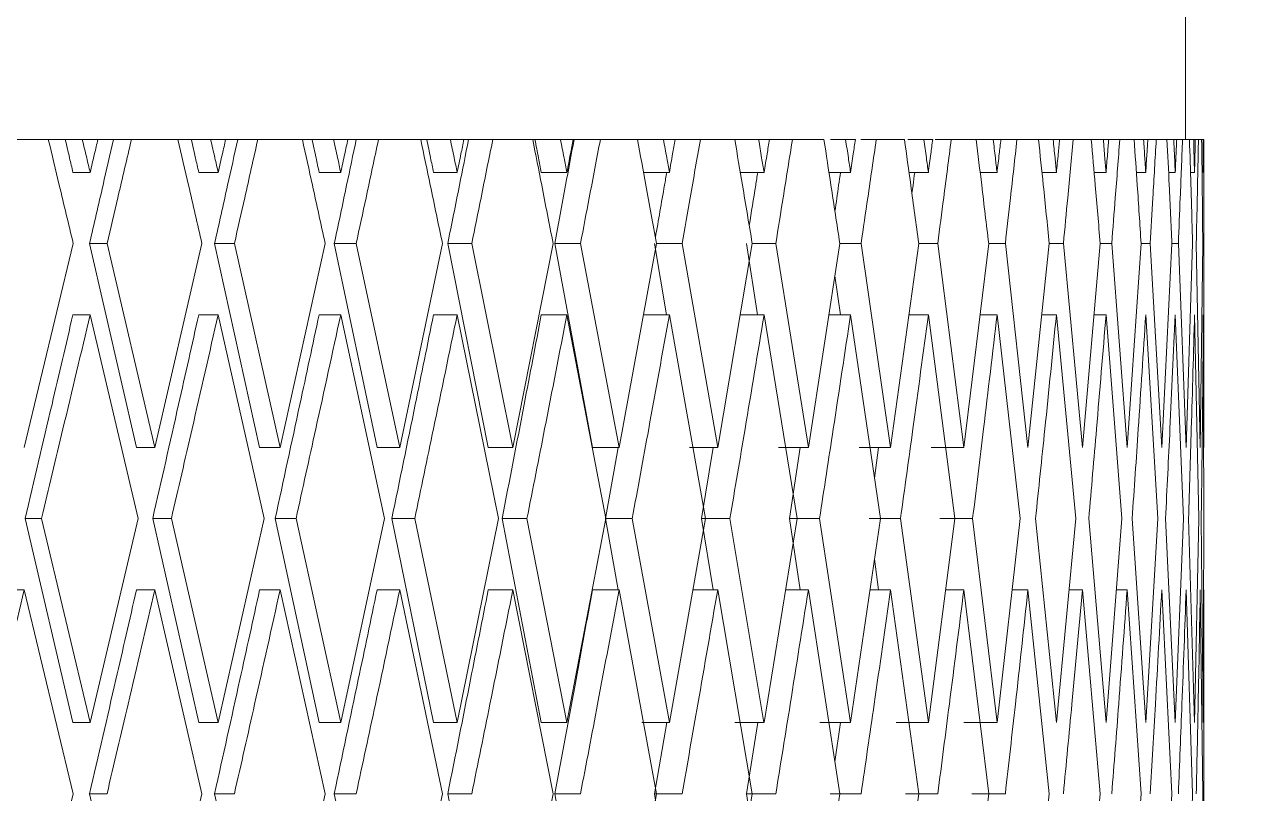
# Model space of a CAD drawing. Header units: centimetres. Extents: x -13594 to 4017, y -3206 to 1780.
# Drawn here: x 2328.01 to 2339.24, y -2173.39 to -2166.26 of the extents above; entities that cross this region are included whole.
import ezdxf

# ---------------------------------------------------------------- set-up
doc = ezdxf.new("R2010")
doc.units = ezdxf.units.CM

msp = doc.modelspace()

# ---------------------------------------------------------------- linework, layer by layer
at = {"color": 7, "linetype": 'Continuous', "lineweight": 0}
for p, q in [((2338.767, -2167.324), (2338.767, -2146.818)), ((2328.231, -2167.324), (2327.784, -2167.324)), ((2328.155, -2167.324), (2328.467, -2167.324)), ((2328.467, -2167.324), (2328.546, -2167.324)), ((2328.691, -2167.324), (2328.546, -2167.324)), ((2328.611, -2167.324), (2328.919, -2167.324)), ((2328.919, -2167.324), (2329.002, -2167.324)), ((2329.432, -2167.324), (2329.002, -2167.324)), ((2329.346, -2167.324), (2329.646, -2167.324)), ((2329.646, -2167.324), (2329.735, -2167.324)), ((2329.874, -2167.324), (2329.735, -2167.324)), ((2329.784, -2167.324), (2330.079, -2167.324)), ((2330.079, -2167.324), (2330.172, -2167.324)), ((2330.585, -2167.324), (2330.172, -2167.324)), ((2330.488, -2167.324), (2330.775, -2167.324)), ((2330.775, -2167.324), (2330.874, -2167.324)), ((2331.006, -2167.324), (2330.874, -2167.324)), ((2330.906, -2167.324), (2331.187, -2167.324)), ((2331.187, -2167.324), (2331.29, -2167.324)), ((2331.682, -2167.324), (2331.29, -2167.324)), ((2331.575, -2167.324), (2331.847, -2167.324)), ((2331.847, -2167.324), (2331.956, -2167.324)), ((2332.081, -2167.324), (2331.956, -2167.324)), ((2331.971, -2167.324), (2332.237, -2167.324)), ((2332.237, -2167.324), (2332.35, -2167.324)), ((2332.719, -2167.324), (2332.35, -2167.324)), ((2332.603, -2167.324), (2332.859, -2167.324)), ((2332.859, -2167.324), (2332.977, -2167.324)), ((2332.975, -2167.324), (2333.224, -2167.324)), ((2333.094, -2167.324), (2332.977, -2167.324)), ((2333.224, -2167.324), (2333.346, -2167.324)), ((2333.69, -2167.324), (2333.346, -2167.324)), ((2333.566, -2167.324), (2333.804, -2167.324)), ((2333.804, -2167.324), (2333.93, -2167.324)), ((2333.912, -2167.324), (2334.143, -2167.324)), ((2334.039, -2167.324), (2333.93, -2167.324)), ((2334.143, -2167.324), (2334.273, -2167.324)), ((2334.591, -2167.324), (2334.273, -2167.324)), ((2334.459, -2167.324), (2334.678, -2167.324)), ((2334.678, -2167.324), (2334.812, -2167.324)), ((2334.777, -2167.324), (2334.989, -2167.324)), ((2334.913, -2167.324), (2334.812, -2167.324)), ((2334.989, -2167.324), (2335.126, -2167.324)), ((2335.417, -2167.324), (2335.126, -2167.324)), ((2335.477, -2167.324), (2335.618, -2167.324)), ((2335.709, -2167.324), (2335.618, -2167.324)), ((2335.758, -2167.324), (2335.902, -2167.324)), ((2336.164, -2167.324), (2335.902, -2167.324)), ((2336.196, -2167.324), (2336.344, -2167.324)), ((2336.425, -2167.324), (2336.344, -2167.324)), ((2336.447, -2167.324), (2336.597, -2167.324)), ((2336.828, -2167.324), (2336.597, -2167.324)), ((2336.832, -2167.324), (2336.986, -2167.324)), ((2337.057, -2167.324), (2336.986, -2167.324)), ((2337.057, -2167.324), (2337.206, -2167.324)), ((2337.406, -2167.324), (2337.206, -2167.324)), ((2337.406, -2167.324), (2337.541, -2167.324)), ((2337.601, -2167.324), (2337.541, -2167.324)), ((2337.601, -2167.324), (2337.728, -2167.324)), ((2337.894, -2167.324), (2337.728, -2167.324)), ((2337.894, -2167.324), (2338.006, -2167.324)), ((2338.056, -2167.324), (2338.006, -2167.324)), ((2338.056, -2167.324), (2338.158, -2167.324)), ((2338.292, -2167.324), (2338.158, -2167.324)), ((2338.292, -2167.324), (2338.379, -2167.324)), ((2338.418, -2167.324), (2338.379, -2167.324)), ((2338.418, -2167.324), (2338.496, -2167.324)), ((2338.595, -2167.324), (2338.496, -2167.324)), ((2338.595, -2167.324), (2338.659, -2167.324)), ((2338.686, -2167.324), (2338.659, -2167.324)), ((2338.686, -2167.324), (2338.74, -2167.324)), ((2338.804, -2167.324), (2338.74, -2167.324)), ((2338.804, -2167.324), (2338.843, -2167.324)), ((2338.858, -2167.324), (2338.843, -2167.324)), ((2338.858, -2167.324), (2338.887, -2167.324)), ((2338.917, -2167.324), (2338.887, -2167.324)), ((2338.917, -2167.324), (2338.93, -2167.324)), ((2338.934, -2167.324), (2338.93, -2167.324)), ((2338.934, -2167.324), (2338.938, -2167.324)), ((2338.938, -2169.399), (2338.938, -2167.324)), ((2328.459, -2167.629), (2328.619, -2167.629)), ((2329.625, -2167.629), (2329.805, -2167.629)), ((2330.74, -2167.629), (2330.94, -2167.629)), ((2331.8, -2167.629), (2332.019, -2167.629)), ((2332.798, -2167.629), (2333.036, -2167.629)), ((2333.746, -2167.629), (2333.985, -2167.629)), ((2334.642, -2167.629), (2334.863, -2167.629)), ((2335.464, -2167.629), (2335.664, -2167.629)), ((2336.206, -2167.629), (2336.385, -2167.629)), ((2336.865, -2167.629), (2337.021, -2167.629)), ((2337.437, -2167.629), (2337.571, -2167.629)), ((2337.921, -2167.629), (2338.031, -2167.629)), ((2338.312, -2167.629), (2338.399, -2167.629)), ((2338.611, -2167.629), (2338.672, -2167.629)), ((2338.814, -2167.629), (2338.851, -2167.629)), ((2328.008, -2170.18), (2328.462, -2168.289)), ((2328.613, -2168.289), (2329.048, -2170.18)), ((2328.775, -2168.289), (2328.613, -2168.289)), ((2328.775, -2168.289), (2329.218, -2170.18)), ((2329.218, -2170.18), (2329.654, -2168.289)), ((2329.772, -2168.289), (2330.189, -2170.18)), ((2329.955, -2168.289), (2329.772, -2168.289)), ((2329.955, -2168.289), (2330.379, -2170.18)), ((2330.379, -2170.18), (2330.796, -2168.289)), ((2330.88, -2168.289), (2331.277, -2170.18)), ((2331.083, -2168.289), (2330.88, -2168.289)), ((2331.083, -2168.289), (2331.487, -2170.18)), ((2331.487, -2170.18), (2331.883, -2168.289)), ((2331.932, -2168.289), (2332.307, -2170.18)), ((2332.154, -2168.289), (2331.932, -2168.289)), ((2332.154, -2168.289), (2332.535, -2170.18)), ((2332.535, -2170.18), (2332.908, -2168.289)), ((2332.923, -2168.289), (2333.273, -2170.18)), ((2333.162, -2168.289), (2332.923, -2168.289)), ((2333.162, -2168.289), (2333.519, -2170.18)), ((2333.519, -2170.18), (2333.866, -2168.289)), ((2333.847, -2168.289), (2333.96, -2168.949)), ((2334.103, -2168.289), (2333.866, -2168.289)), ((2334.103, -2168.289), (2334.433, -2170.18)), ((2334.433, -2170.18), (2334.753, -2168.289)), ((2334.699, -2168.289), (2334.803, -2168.949)), ((2334.971, -2168.289), (2334.753, -2168.289)), ((2334.971, -2168.289), (2335.273, -2170.18)), ((2335.273, -2170.18), (2335.564, -2168.289)), ((2335.762, -2168.289), (2335.564, -2168.289)), ((2335.762, -2168.289), (2336.034, -2170.18)), ((2336.034, -2170.18), (2336.296, -2168.289)), ((2336.472, -2168.289), (2336.296, -2168.289)), ((2336.472, -2168.289), (2336.714, -2170.18)), ((2336.714, -2170.18), (2336.944, -2168.289)), ((2337.098, -2168.289), (2336.944, -2168.289)), ((2337.098, -2168.289), (2337.307, -2170.18)), ((2337.307, -2170.18), (2337.505, -2168.289)), ((2337.636, -2168.289), (2337.505, -2168.289)), ((2337.636, -2168.289), (2337.813, -2170.18)), ((2337.813, -2170.18), (2337.977, -2168.289)), ((2338.084, -2168.289), (2337.977, -2168.289)), ((2338.084, -2168.289), (2338.227, -2170.18)), ((2338.227, -2170.18), (2338.356, -2168.289)), ((2338.439, -2168.289), (2338.356, -2168.289)), ((2338.439, -2168.289), (2338.547, -2170.18)), ((2338.547, -2170.18), (2338.642, -2168.289)), ((2338.701, -2168.289), (2338.642, -2168.289)), ((2338.701, -2168.289), (2338.773, -2170.18)), ((2338.773, -2170.18), (2338.833, -2168.289)), ((2338.867, -2168.289), (2338.904, -2170.18)), ((2338.904, -2170.18), (2338.927, -2168.289)), ((2338.936, -2168.289), (2338.937, -2170.18)), ((2335.518, -2168.588), (2335.57, -2168.949)), ((2328.459, -2168.949), (2328.619, -2168.949)), ((2329.064, -2170.84), (2328.619, -2168.949)), ((2329.625, -2168.949), (2329.805, -2168.949)), ((2330.232, -2170.84), (2329.805, -2168.949)), ((2330.74, -2168.949), (2330.94, -2168.949)), ((2331.347, -2170.84), (2330.94, -2168.949)), ((2331.8, -2168.949), (2332.019, -2168.949)), ((2332.403, -2170.84), (2332.019, -2168.949)), ((2332.798, -2168.949), (2333.036, -2168.949)), ((2333.396, -2170.84), (2333.036, -2168.949)), ((2333.745, -2168.949), (2333.985, -2168.949)), ((2334.319, -2170.84), (2333.985, -2168.949)), ((2334.641, -2168.949), (2334.863, -2168.949)), ((2335.169, -2170.84), (2334.863, -2168.949)), ((2335.463, -2168.949), (2335.664, -2168.949)), ((2335.94, -2170.84), (2335.664, -2168.949)), ((2336.205, -2168.949), (2336.385, -2168.949)), ((2336.631, -2170.84), (2336.385, -2168.949)), ((2336.863, -2168.949), (2337.021, -2168.949)), ((2337.235, -2170.84), (2337.021, -2168.949)), ((2337.436, -2168.949), (2337.571, -2168.949)), ((2337.752, -2170.84), (2337.571, -2168.949)), ((2337.919, -2168.949), (2338.031, -2168.949)), ((2338.178, -2170.84), (2338.031, -2168.949)), ((2338.511, -2170.84), (2338.399, -2168.949)), ((2338.75, -2170.84), (2338.672, -2168.949)), ((2338.892, -2170.84), (2338.851, -2168.949)), ((2338.938, -2170.84), (2338.932, -2168.949)), ((2329.048, -2170.18), (2329.218, -2170.18)), ((2330.189, -2170.18), (2330.379, -2170.18)), ((2331.277, -2170.18), (2331.487, -2170.18)), ((2332.307, -2170.18), (2332.535, -2170.18)), ((2333.273, -2170.18), (2333.519, -2170.18)), ((2333.393, -2170.84), (2333.512, -2170.18)), ((2334.171, -2170.18), (2334.433, -2170.18)), ((2334.282, -2170.84), (2334.391, -2170.18)), ((2334.996, -2170.18), (2335.273, -2170.18)), ((2335.097, -2170.84), (2335.197, -2170.18)), ((2335.744, -2170.18), (2336.034, -2170.18)), ((2335.886, -2170.466), (2335.924, -2170.18)), ((2336.411, -2170.18), (2336.714, -2170.18)), ((2328.016, -2170.84), (2328.459, -2172.731)), ((2328.167, -2170.84), (2328.016, -2170.84)), ((2328.167, -2170.84), (2328.619, -2172.731)), ((2328.619, -2172.731), (2329.064, -2170.84)), ((2329.198, -2170.84), (2329.625, -2172.731)), ((2329.371, -2170.84), (2329.198, -2170.84)), ((2329.371, -2170.84), (2329.805, -2172.731)), ((2329.805, -2172.731), (2330.232, -2170.84)), ((2330.333, -2170.84), (2330.74, -2172.731)), ((2330.526, -2170.84), (2330.333, -2170.84)), ((2330.526, -2170.84), (2330.94, -2172.731)), ((2330.94, -2172.731), (2331.347, -2170.84)), ((2331.414, -2170.84), (2331.8, -2172.731)), ((2331.626, -2170.84), (2331.414, -2170.84)), ((2331.626, -2170.84), (2332.019, -2172.731)), ((2332.019, -2172.731), (2332.403, -2170.84)), ((2332.436, -2170.84), (2332.798, -2172.731)), ((2332.666, -2170.84), (2332.436, -2170.84)), ((2332.666, -2170.84), (2333.036, -2172.731)), ((2333.036, -2172.731), (2333.396, -2170.84)), ((2333.393, -2170.84), (2333.511, -2171.5)), ((2333.641, -2170.84), (2333.393, -2170.84)), ((2333.641, -2170.84), (2333.985, -2172.731)), ((2333.985, -2172.731), (2334.319, -2170.84)), ((2334.282, -2170.84), (2334.391, -2171.5)), ((2334.546, -2170.84), (2334.282, -2170.84)), ((2334.546, -2170.84), (2334.862, -2172.731)), ((2334.863, -2172.731), (2335.169, -2170.84)), ((2335.097, -2170.84), (2335.196, -2171.5)), ((2335.376, -2170.84), (2335.097, -2170.84)), ((2335.376, -2170.84), (2335.664, -2172.731)), ((2335.664, -2172.731), (2335.94, -2170.84)), ((2336.127, -2170.84), (2335.835, -2170.84)), ((2336.127, -2170.84), (2336.385, -2172.731)), ((2336.385, -2172.731), (2336.631, -2170.84)), ((2336.795, -2170.84), (2336.492, -2170.84)), ((2336.795, -2170.84), (2337.021, -2172.731)), ((2337.021, -2172.731), (2337.235, -2170.84)), ((2337.378, -2170.84), (2337.571, -2172.731)), ((2337.571, -2172.731), (2337.752, -2170.84)), ((2337.871, -2170.84), (2338.031, -2172.731)), ((2338.031, -2172.731), (2338.178, -2170.84)), ((2338.273, -2170.84), (2338.399, -2172.731)), ((2338.399, -2172.731), (2338.511, -2170.84)), ((2338.582, -2170.84), (2338.672, -2172.731)), ((2338.672, -2172.731), (2338.75, -2170.84)), ((2338.796, -2170.84), (2338.851, -2172.731)), ((2338.851, -2172.731), (2338.892, -2170.84)), ((2338.913, -2170.84), (2338.932, -2172.731)), ((2338.932, -2172.731), (2338.938, -2170.84)), ((2335.885, -2171.216), (2335.923, -2171.5)), ((2327.86, -2171.5), (2328.008, -2171.5)), ((2328.462, -2173.391), (2328.008, -2171.5)), ((2329.048, -2171.5), (2329.218, -2171.5)), ((2329.654, -2173.391), (2329.218, -2171.5)), ((2330.189, -2171.5), (2330.379, -2171.5)), ((2330.796, -2173.391), (2330.379, -2171.5)), ((2331.277, -2171.5), (2331.487, -2171.5)), ((2331.883, -2173.391), (2331.487, -2171.5)), ((2332.307, -2171.5), (2332.535, -2171.5)), ((2332.908, -2173.391), (2332.535, -2171.5)), ((2333.273, -2171.5), (2333.519, -2171.5)), ((2333.866, -2173.391), (2333.519, -2171.5)), ((2334.202, -2171.5), (2334.433, -2171.5)), ((2334.753, -2173.391), (2334.433, -2171.5)), ((2335.062, -2171.5), (2335.273, -2171.5)), ((2335.564, -2173.391), (2335.273, -2171.5)), ((2335.844, -2171.5), (2336.034, -2171.5)), ((2336.296, -2173.391), (2336.034, -2171.5)), ((2336.545, -2171.5), (2336.714, -2171.5)), ((2336.944, -2173.391), (2336.714, -2171.5)), ((2337.161, -2171.5), (2337.307, -2171.5)), ((2337.505, -2173.391), (2337.307, -2171.5)), ((2337.689, -2171.5), (2337.813, -2171.5)), ((2337.977, -2173.391), (2337.813, -2171.5)), ((2338.127, -2171.5), (2338.227, -2171.5)), ((2338.356, -2173.391), (2338.227, -2171.5)), ((2338.642, -2173.391), (2338.547, -2171.5)), ((2338.833, -2173.391), (2338.773, -2171.5)), ((2338.927, -2173.391), (2338.904, -2171.5)), ((2338.938, -2174.501), (2338.938, -2172.281)), ((2328.459, -2172.731), (2328.619, -2172.731)), ((2329.625, -2172.731), (2329.805, -2172.731)), ((2330.74, -2172.731), (2330.94, -2172.731)), ((2331.8, -2172.731), (2332.019, -2172.731)), ((2332.798, -2172.731), (2333.036, -2172.731)), ((2333.731, -2172.731), (2333.985, -2172.731)), ((2333.847, -2173.391), (2333.961, -2172.731)), ((2334.593, -2172.731), (2334.862, -2172.731)), ((2334.699, -2173.391), (2334.804, -2172.731)), ((2335.38, -2172.731), (2335.664, -2172.731)), ((2335.519, -2173.094), (2335.57, -2172.731)), ((2336.088, -2172.731), (2336.385, -2172.731)), ((2336.714, -2172.731), (2337.021, -2172.731)), ((2328.008, -2175.282), (2328.462, -2173.391)), ((2328.613, -2173.391), (2329.048, -2175.282)), ((2328.775, -2173.391), (2328.613, -2173.391)), ((2329.218, -2175.282), (2329.654, -2173.391)), ((2329.772, -2173.391), (2330.189, -2175.282)), ((2329.955, -2173.391), (2329.772, -2173.391)), ((2330.379, -2175.282), (2330.796, -2173.391)), ((2330.88, -2173.391), (2331.277, -2175.282)), ((2331.083, -2173.391), (2330.88, -2173.391)), ((2331.487, -2175.282), (2331.883, -2173.391)), ((2331.932, -2173.391), (2332.307, -2175.282)), ((2332.154, -2173.391), (2331.932, -2173.391)), ((2332.535, -2175.282), (2332.908, -2173.391)), ((2332.923, -2173.391), (2333.273, -2175.282)), ((2333.162, -2173.391), (2332.923, -2173.391)), ((2333.519, -2175.282), (2333.866, -2173.391)), ((2333.847, -2173.391), (2333.96, -2174.051)), ((2334.103, -2173.391), (2333.847, -2173.391)), ((2334.433, -2175.282), (2334.753, -2173.391)), ((2334.699, -2173.391), (2334.803, -2174.051)), ((2334.971, -2173.391), (2334.699, -2173.391)), ((2335.273, -2175.282), (2335.564, -2173.391)), ((2335.762, -2173.391), (2335.476, -2173.391)), ((2336.034, -2175.282), (2336.296, -2173.391)), ((2336.472, -2173.391), (2336.174, -2173.391)), ((2336.714, -2175.282), (2336.944, -2173.391)), ((2337.098, -2173.391), (2336.788, -2173.391)), ((2337.307, -2175.282), (2337.505, -2173.391)), ((2337.813, -2175.282), (2337.977, -2173.391)), ((2338.227, -2175.282), (2338.356, -2173.391)), ((2338.547, -2175.282), (2338.642, -2173.391)), ((2338.773, -2175.282), (2338.833, -2173.391)), ((2338.904, -2175.282), (2338.927, -2173.391))]:
    msp.add_line(p, q, dxfattribs=at)
for radius in [406.205, 406.022, 404.866, 400.131]:
    msp.add_circle((1945.049, -1822.821), radius, dxfattribs=at)
for points, knots in [([(2328.462, -2168.289), (2328.419, -2168.109), (2328.342, -2167.788), (2328.265, -2167.466), (2328.231, -2167.324)], [0, 0, 0, 0, 0.56, 1, 1, 1, 1]), ([(2328.388, -2167.324), (2328.402, -2167.381), (2328.425, -2167.483), (2328.449, -2167.584), (2328.459, -2167.629)], [0, 0, 0, 0, 0.56, 1, 1, 1, 1]), ([(2328.546, -2167.324), (2328.56, -2167.381), (2328.584, -2167.483), (2328.608, -2167.584), (2328.619, -2167.629)], [0, 0, 0, 0, 0.5600001, 1, 1, 1, 1]), ([(2328.613, -2168.289), (2328.655, -2168.109), (2328.729, -2167.788), (2328.803, -2167.466), (2328.836, -2167.324)], [0, 0, 0, 0, 0.56, 1, 1, 1, 1]), ([(2328.619, -2167.629), (2328.632, -2167.572), (2328.656, -2167.471), (2328.68, -2167.369), (2328.691, -2167.324)], [0, 0, 0, 0, 0.56, 1, 1, 1, 1]), ([(2329.002, -2167.324), (2328.959, -2167.504), (2328.884, -2167.826), (2328.808, -2168.148), (2328.775, -2168.289)], [0, 0, 0, 0, 0.56, 1, 1, 1, 1]), ([(2329.654, -2168.289), (2329.613, -2168.109), (2329.539, -2167.788), (2329.465, -2167.466), (2329.432, -2167.324)], [0, 0, 0, 0, 0.56, 1, 1, 1, 1]), ([(2329.557, -2167.324), (2329.569, -2167.381), (2329.592, -2167.483), (2329.615, -2167.584), (2329.625, -2167.629)], [0, 0, 0, 0, 0.56, 1, 1, 1, 1]), ([(2329.735, -2167.324), (2329.748, -2167.381), (2329.772, -2167.483), (2329.795, -2167.584), (2329.805, -2167.629)], [0, 0, 0, 0, 0.5600001, 1, 1, 1, 1]), ([(2329.772, -2168.289), (2329.812, -2168.109), (2329.884, -2167.788), (2329.955, -2167.466), (2329.986, -2167.324)], [0, 0, 0, 0, 0.56, 1, 1, 1, 1]), ([(2329.805, -2167.629), (2329.818, -2167.572), (2329.841, -2167.471), (2329.864, -2167.369), (2329.874, -2167.324)], [0, 0, 0, 0, 0.56, 1, 1, 1, 1]), ([(2330.172, -2167.324), (2330.132, -2167.504), (2330.06, -2167.826), (2329.987, -2168.148), (2329.955, -2168.289)], [0, 0, 0, 0, 0.56, 1, 1, 1, 1]), ([(2330.796, -2168.289), (2330.757, -2168.109), (2330.687, -2167.788), (2330.616, -2167.466), (2330.585, -2167.324)], [0, 0, 0, 0, 0.56, 1, 1, 1, 1]), ([(2330.675, -2167.324), (2330.687, -2167.381), (2330.709, -2167.483), (2330.731, -2167.584), (2330.74, -2167.629)], [0, 0, 0, 0, 0.56, 1, 1, 1, 1]), ([(2330.874, -2167.324), (2330.886, -2167.381), (2330.909, -2167.483), (2330.931, -2167.584), (2330.94, -2167.629)], [0, 0, 0, 0, 0.56, 1, 1, 1, 1]), ([(2330.88, -2168.289), (2330.919, -2168.109), (2330.987, -2167.788), (2331.054, -2167.466), (2331.084, -2167.324)], [0, 0, 0, 0, 0.56, 1, 1, 1, 1]), ([(2330.94, -2167.629), (2330.953, -2167.572), (2330.975, -2167.471), (2330.997, -2167.369), (2331.006, -2167.324)], [0, 0, 0, 0, 0.56, 1, 1, 1, 1]), ([(2331.29, -2167.324), (2331.252, -2167.504), (2331.183, -2167.826), (2331.114, -2168.148), (2331.083, -2168.289)], [0, 0, 0, 0, 0.56, 1, 1, 1, 1]), ([(2331.883, -2168.289), (2331.845, -2168.109), (2331.779, -2167.788), (2331.711, -2167.466), (2331.682, -2167.324)], [0, 0, 0, 0, 0.56, 1, 1, 1, 1]), ([(2331.738, -2167.324), (2331.75, -2167.381), (2331.77, -2167.483), (2331.791, -2167.584), (2331.8, -2167.629)], [0, 0, 0, 0, 0.56, 1, 1, 1, 1]), ([(2331.932, -2168.289), (2331.968, -2168.109), (2332.033, -2167.788), (2332.097, -2167.466), (2332.125, -2167.324)], [0, 0, 0, 0, 0.56, 1, 1, 1, 1]), ([(2331.956, -2167.324), (2331.968, -2167.381), (2331.989, -2167.483), (2332.01, -2167.584), (2332.019, -2167.629)], [0, 0, 0, 0, 0.56, 1, 1, 1, 1]), ([(2332.019, -2167.629), (2332.031, -2167.572), (2332.052, -2167.471), (2332.072, -2167.369), (2332.081, -2167.324)], [0, 0, 0, 0, 0.56, 1, 1, 1, 1]), ([(2332.35, -2167.324), (2332.313, -2167.504), (2332.248, -2167.826), (2332.183, -2168.148), (2332.154, -2168.289)], [0, 0, 0, 0, 0.56, 1, 1, 1, 1]), ([(2332.908, -2168.289), (2332.873, -2168.109), (2332.81, -2167.788), (2332.747, -2167.466), (2332.719, -2167.324)], [0, 0, 0, 0, 0.56, 1, 1, 1, 1]), ([(2332.74, -2167.324), (2332.751, -2167.381), (2332.771, -2167.483), (2332.79, -2167.584), (2332.798, -2167.629)], [0, 0, 0, 0, 0.56, 1, 1, 1, 1]), ([(2332.923, -2168.289), (2332.957, -2168.109), (2333.017, -2167.788), (2333.076, -2167.466), (2333.103, -2167.324)], [0, 0, 0, 0, 0.56, 1, 1, 1, 1]), ([(2332.977, -2167.324), (2332.988, -2167.381), (2333.007, -2167.483), (2333.027, -2167.584), (2333.036, -2167.629)], [0, 0, 0, 0, 0.56, 1, 1, 1, 1]), ([(2333.036, -2167.629), (2333.047, -2167.572), (2333.066, -2167.471), (2333.086, -2167.369), (2333.094, -2167.324)], [0, 0, 0, 0, 0.56, 1, 1, 1, 1]), ([(2333.346, -2167.324), (2333.311, -2167.504), (2333.251, -2167.826), (2333.189, -2168.148), (2333.162, -2168.289)], [0, 0, 0, 0, 0.56, 1, 1, 1, 1]), ([(2333.866, -2168.289), (2333.833, -2168.109), (2333.775, -2167.788), (2333.716, -2167.466), (2333.69, -2167.324)], [0, 0, 0, 0, 0.5599999, 1, 1, 1, 1]), ([(2333.93, -2167.324), (2333.941, -2167.381), (2333.959, -2167.483), (2333.977, -2167.584), (2333.985, -2167.629)], [0, 0, 0, 0, 0.56, 1, 1, 1, 1]), ([(2333.985, -2167.629), (2333.995, -2167.572), (2334.013, -2167.471), (2334.031, -2167.369), (2334.039, -2167.324)], [0, 0, 0, 0, 0.56, 1, 1, 1, 1]), ([(2334.273, -2167.324), (2334.241, -2167.504), (2334.185, -2167.826), (2334.128, -2168.148), (2334.103, -2168.289)], [0, 0, 0, 0, 0.56, 1, 1, 1, 1]), ([(2334.753, -2168.289), (2334.723, -2168.109), (2334.669, -2167.788), (2334.615, -2167.466), (2334.591, -2167.324)], [0, 0, 0, 0, 0.5599999, 1, 1, 1, 1]), ([(2334.812, -2167.324), (2334.822, -2167.381), (2334.838, -2167.483), (2334.855, -2167.584), (2334.863, -2167.629)], [0, 0, 0, 0, 0.56, 1, 1, 1, 1]), ([(2334.863, -2167.629), (2334.872, -2167.572), (2334.889, -2167.471), (2334.905, -2167.369), (2334.913, -2167.324)], [0, 0, 0, 0, 0.56, 1, 1, 1, 1]), ([(2335.126, -2167.324), (2335.097, -2167.504), (2335.046, -2167.826), (2334.994, -2168.148), (2334.971, -2168.289)], [0, 0, 0, 0, 0.56, 1, 1, 1, 1]), ([(2335.564, -2168.289), (2335.537, -2168.109), (2335.488, -2167.788), (2335.439, -2167.466), (2335.417, -2167.324)], [0, 0, 0, 0, 0.56, 1, 1, 1, 1]), ([(2335.618, -2167.324), (2335.627, -2167.381), (2335.642, -2167.483), (2335.657, -2167.584), (2335.664, -2167.629)], [0, 0, 0, 0, 0.56, 1, 1, 1, 1]), ([(2335.664, -2167.629), (2335.672, -2167.572), (2335.687, -2167.471), (2335.702, -2167.369), (2335.709, -2167.324)], [0, 0, 0, 0, 0.56, 1, 1, 1, 1]), ([(2335.902, -2167.324), (2335.876, -2167.504), (2335.83, -2167.826), (2335.782, -2168.148), (2335.762, -2168.289)], [0, 0, 0, 0, 0.56, 1, 1, 1, 1]), ([(2336.296, -2168.289), (2336.271, -2168.109), (2336.228, -2167.788), (2336.183, -2167.466), (2336.164, -2167.324)], [0, 0, 0, 0, 0.56, 1, 1, 1, 1]), ([(2336.344, -2167.324), (2336.351, -2167.381), (2336.365, -2167.483), (2336.379, -2167.584), (2336.385, -2167.629)], [0, 0, 0, 0, 0.56, 1, 1, 1, 1]), ([(2336.385, -2167.629), (2336.392, -2167.572), (2336.406, -2167.471), (2336.419, -2167.369), (2336.425, -2167.324)], [0, 0, 0, 0, 0.56, 1, 1, 1, 1]), ([(2336.597, -2167.324), (2336.574, -2167.504), (2336.532, -2167.826), (2336.49, -2168.148), (2336.472, -2168.289)], [0, 0, 0, 0, 0.56, 1, 1, 1, 1]), ([(2336.944, -2168.289), (2336.922, -2168.109), (2336.884, -2167.788), (2336.845, -2167.466), (2336.828, -2167.324)], [0, 0, 0, 0, 0.56, 1, 1, 1, 1]), ([(2336.986, -2167.324), (2336.992, -2167.381), (2337.004, -2167.483), (2337.016, -2167.584), (2337.021, -2167.629)], [0, 0, 0, 0, 0.56, 1, 1, 1, 1]), ([(2337.021, -2167.629), (2337.028, -2167.572), (2337.04, -2167.471), (2337.052, -2167.369), (2337.057, -2167.324)], [0, 0, 0, 0, 0.56, 1, 1, 1, 1]), ([(2337.206, -2167.324), (2337.186, -2167.504), (2337.15, -2167.826), (2337.114, -2168.148), (2337.098, -2168.289)], [0, 0, 0, 0, 0.56, 1, 1, 1, 1]), ([(2337.505, -2168.289), (2337.487, -2168.109), (2337.454, -2167.788), (2337.42, -2167.466), (2337.406, -2167.324)], [0, 0, 0, 0, 0.56, 1, 1, 1, 1]), ([(2337.541, -2167.324), (2337.547, -2167.381), (2337.557, -2167.483), (2337.567, -2167.584), (2337.571, -2167.629)], [0, 0, 0, 0, 0.56, 1, 1, 1, 1]), ([(2337.571, -2167.629), (2337.577, -2167.572), (2337.587, -2167.471), (2337.597, -2167.369), (2337.601, -2167.324)], [0, 0, 0, 0, 0.56, 1, 1, 1, 1]), ([(2337.728, -2167.324), (2337.711, -2167.504), (2337.68, -2167.826), (2337.649, -2168.148), (2337.636, -2168.289)], [0, 0, 0, 0, 0.56, 1, 1, 1, 1]), ([(2337.977, -2168.289), (2337.962, -2168.109), (2337.935, -2167.788), (2337.907, -2167.466), (2337.894, -2167.324)], [0, 0, 0, 0, 0.5599999, 1, 1, 1, 1]), ([(2338.006, -2167.324), (2338.011, -2167.381), (2338.019, -2167.483), (2338.027, -2167.584), (2338.031, -2167.629)], [0, 0, 0, 0, 0.56, 1, 1, 1, 1]), ([(2338.031, -2167.629), (2338.036, -2167.572), (2338.044, -2167.471), (2338.052, -2167.369), (2338.056, -2167.324)], [0, 0, 0, 0, 0.56, 1, 1, 1, 1]), ([(2338.158, -2167.324), (2338.145, -2167.504), (2338.12, -2167.826), (2338.095, -2168.148), (2338.084, -2168.289)], [0, 0, 0, 0, 0.56, 1, 1, 1, 1]), ([(2338.356, -2168.289), (2338.345, -2168.109), (2338.323, -2167.788), (2338.301, -2167.466), (2338.292, -2167.324)], [0, 0, 0, 0, 0.56, 1, 1, 1, 1]), ([(2338.379, -2167.324), (2338.383, -2167.381), (2338.389, -2167.483), (2338.396, -2167.584), (2338.399, -2167.629)], [0, 0, 0, 0, 0.56, 1, 1, 1, 1]), ([(2338.399, -2167.629), (2338.402, -2167.572), (2338.409, -2167.471), (2338.415, -2167.369), (2338.418, -2167.324)], [0, 0, 0, 0, 0.56, 1, 1, 1, 1]), ([(2338.496, -2167.324), (2338.486, -2167.504), (2338.467, -2167.826), (2338.448, -2168.148), (2338.439, -2168.289)], [0, 0, 0, 0, 0.56, 1, 1, 1, 1]), ([(2338.642, -2168.289), (2338.634, -2168.109), (2338.619, -2167.788), (2338.603, -2167.466), (2338.595, -2167.324)], [0, 0, 0, 0, 0.56, 1, 1, 1, 1]), ([(2338.659, -2167.324), (2338.661, -2167.381), (2338.666, -2167.483), (2338.67, -2167.584), (2338.672, -2167.629)], [0, 0, 0, 0, 0.56, 1, 1, 1, 1]), ([(2338.672, -2167.629), (2338.675, -2167.572), (2338.679, -2167.471), (2338.684, -2167.369), (2338.686, -2167.324)], [0, 0, 0, 0, 0.56, 1, 1, 1, 1]), ([(2338.74, -2167.324), (2338.733, -2167.504), (2338.72, -2167.826), (2338.707, -2168.148), (2338.701, -2168.289)], [0, 0, 0, 0, 0.56, 1, 1, 1, 1]), ([(2338.833, -2168.289), (2338.828, -2168.109), (2338.819, -2167.788), (2338.809, -2167.466), (2338.804, -2167.324)], [0, 0, 0, 0, 0.56, 1, 1, 1, 1]), ([(2338.843, -2167.324), (2338.844, -2167.381), (2338.847, -2167.483), (2338.849, -2167.584), (2338.851, -2167.629)], [0, 0, 0, 0, 0.56, 1, 1, 1, 1]), ([(2338.851, -2167.629), (2338.852, -2167.572), (2338.855, -2167.471), (2338.857, -2167.369), (2338.858, -2167.324)], [0, 0, 0, 0, 0.56, 1, 1, 1, 1]), ([(2338.887, -2167.324), (2338.884, -2167.504), (2338.877, -2167.826), (2338.87, -2168.148), (2338.867, -2168.289)], [0, 0, 0, 0, 0.56, 1, 1, 1, 1]), ([(2338.927, -2168.289), (2338.926, -2168.109), (2338.923, -2167.788), (2338.919, -2167.466), (2338.917, -2167.324)], [0, 0, 0, 0, 0.56, 1, 1, 1, 1]), ([(2338.93, -2167.324), (2338.931, -2167.381), (2338.931, -2167.483), (2338.932, -2167.584), (2338.932, -2167.629)], [0, 0, 0, 0, 0.56, 1, 1, 1, 1]), ([(2338.932, -2167.629), (2338.933, -2167.572), (2338.933, -2167.471), (2338.934, -2167.369), (2338.934, -2167.324)], [0, 0, 0, 0, 0.56, 1, 1, 1, 1]), ([(2338.938, -2167.324), (2338.938, -2167.504), (2338.938, -2167.826), (2338.937, -2168.148), (2338.936, -2168.289)], [0, 0, 0, 0, 0.56, 1, 1, 1, 1]), ([(2333.856, -2168.234), (2333.884, -2168.072), (2333.919, -2167.871), (2333.954, -2167.669), (2333.961, -2167.629)], [0, 0, 0, 0, 0.8018212, 1, 1, 1, 1]), ([(2334.725, -2168.123), (2334.745, -2167.999), (2334.772, -2167.834), (2334.798, -2167.669), (2334.804, -2167.629)], [0, 0, 0, 0, 0.757431, 1, 1, 1, 1]), ([(2335.519, -2167.99), (2335.531, -2167.91), (2335.548, -2167.789), (2335.565, -2167.669), (2335.571, -2167.629)], [0, 0, 0, 0, 0.668234, 1, 1, 1, 1]), ([(2336.233, -2167.826), (2336.236, -2167.8), (2336.245, -2167.735), (2336.253, -2167.669), (2336.258, -2167.629)], [0, 0, 0, 0, 0.391675, 1, 1, 1, 1]), ([(2328.016, -2170.84), (2328.099, -2170.487), (2328.248, -2169.857), (2328.395, -2169.227), (2328.459, -2168.949)], [0, 0, 0, 0, 0.56, 1, 1, 1, 1]), ([(2328.619, -2168.949), (2328.535, -2169.302), (2328.385, -2169.933), (2328.234, -2170.563), (2328.167, -2170.84)], [0, 0, 0, 0, 0.5599999, 1, 1, 1, 1]), ([(2329.198, -2170.84), (2329.279, -2170.487), (2329.421, -2169.857), (2329.563, -2169.227), (2329.625, -2168.949)], [0, 0, 0, 0, 0.56, 1, 1, 1, 1]), ([(2329.805, -2168.949), (2329.724, -2169.302), (2329.581, -2169.933), (2329.435, -2170.563), (2329.371, -2170.84)], [0, 0, 0, 0, 0.56, 1, 1, 1, 1]), ([(2330.333, -2170.84), (2330.409, -2170.487), (2330.546, -2169.857), (2330.681, -2169.227), (2330.74, -2168.949)], [0, 0, 0, 0, 0.56, 1, 1, 1, 1]), ([(2330.94, -2168.949), (2330.863, -2169.302), (2330.726, -2169.933), (2330.587, -2170.563), (2330.526, -2170.84)], [0, 0, 0, 0, 0.56, 1, 1, 1, 1]), ([(2331.414, -2170.84), (2331.486, -2170.487), (2331.616, -2169.857), (2331.744, -2169.227), (2331.8, -2168.949)], [0, 0, 0, 0, 0.56, 1, 1, 1, 1]), ([(2332.019, -2168.949), (2331.946, -2169.302), (2331.816, -2169.933), (2331.684, -2170.563), (2331.626, -2170.84)], [0, 0, 0, 0, 0.56, 1, 1, 1, 1]), ([(2332.436, -2170.84), (2332.504, -2170.487), (2332.626, -2169.857), (2332.746, -2169.227), (2332.798, -2168.949)], [0, 0, 0, 0, 0.56, 1, 1, 1, 1]), ([(2333.036, -2168.949), (2332.967, -2169.302), (2332.845, -2169.933), (2332.721, -2170.563), (2332.666, -2170.84)], [0, 0, 0, 0, 0.5599999, 1, 1, 1, 1]), ([(2333.985, -2168.949), (2333.922, -2169.302), (2333.808, -2169.933), (2333.692, -2170.563), (2333.641, -2170.84)], [0, 0, 0, 0, 0.56, 1, 1, 1, 1]), ([(2334.863, -2168.949), (2334.804, -2169.302), (2334.7, -2169.933), (2334.593, -2170.563), (2334.546, -2170.84)], [0, 0, 0, 0, 0.5599999, 1, 1, 1, 1]), ([(2335.664, -2168.949), (2335.611, -2169.302), (2335.516, -2169.933), (2335.419, -2170.563), (2335.376, -2170.84)], [0, 0, 0, 0, 0.5599999, 1, 1, 1, 1]), ([(2336.385, -2168.949), (2336.337, -2169.302), (2336.253, -2169.933), (2336.165, -2170.563), (2336.127, -2170.84)], [0, 0, 0, 0, 0.56, 1, 1, 1, 1]), ([(2337.021, -2168.949), (2336.98, -2169.302), (2336.906, -2169.933), (2336.829, -2170.563), (2336.795, -2170.84)], [0, 0, 0, 0, 0.56, 1, 1, 1, 1]), ([(2337.571, -2168.949), (2337.536, -2169.302), (2337.473, -2169.933), (2337.407, -2170.563), (2337.378, -2170.84)], [0, 0, 0, 0, 0.56, 1, 1, 1, 1]), ([(2338.031, -2168.949), (2338.002, -2169.302), (2337.95, -2169.933), (2337.895, -2170.563), (2337.871, -2170.84)], [0, 0, 0, 0, 0.56, 1, 1, 1, 1]), ([(2338.399, -2168.949), (2338.376, -2169.302), (2338.336, -2169.933), (2338.292, -2170.563), (2338.273, -2170.84)], [0, 0, 0, 0, 0.5599999, 1, 1, 1, 1]), ([(2338.672, -2168.949), (2338.656, -2169.302), (2338.628, -2169.933), (2338.596, -2170.563), (2338.582, -2170.84)], [0, 0, 0, 0, 0.56, 1, 1, 1, 1]), ([(2338.851, -2168.949), (2338.841, -2169.302), (2338.824, -2169.933), (2338.804, -2170.563), (2338.796, -2170.84)], [0, 0, 0, 0, 0.56, 1, 1, 1, 1]), ([(2338.932, -2168.949), (2338.93, -2169.302), (2338.925, -2169.933), (2338.917, -2170.563), (2338.913, -2170.84)], [0, 0, 0, 0, 0.5599999, 1, 1, 1, 1]), ([(2328.008, -2171.5), (2327.923, -2171.853), (2327.77, -2172.484), (2327.617, -2173.114), (2327.549, -2173.391)], [0, 0, 0, 0, 0.56, 1, 1, 1, 1]), ([(2328.613, -2173.391), (2328.695, -2173.038), (2328.84, -2172.408), (2328.985, -2171.778), (2329.048, -2171.5)], [0, 0, 0, 0, 0.56, 1, 1, 1, 1]), ([(2329.218, -2171.5), (2329.136, -2171.853), (2328.989, -2172.484), (2328.84, -2173.114), (2328.775, -2173.391)], [0, 0, 0, 0, 0.56, 1, 1, 1, 1]), ([(2329.772, -2173.391), (2329.85, -2173.038), (2329.99, -2172.408), (2330.128, -2171.778), (2330.189, -2171.5)], [0, 0, 0, 0, 0.5599999, 1, 1, 1, 1]), ([(2330.379, -2171.5), (2330.301, -2171.853), (2330.16, -2172.484), (2330.018, -2173.114), (2329.955, -2173.391)], [0, 0, 0, 0, 0.5599999, 1, 1, 1, 1]), ([(2330.88, -2173.391), (2330.955, -2173.038), (2331.088, -2172.408), (2331.219, -2171.778), (2331.277, -2171.5)], [0, 0, 0, 0, 0.56, 1, 1, 1, 1]), ([(2331.487, -2171.5), (2331.412, -2171.853), (2331.279, -2172.484), (2331.143, -2173.114), (2331.083, -2173.391)], [0, 0, 0, 0, 0.56, 1, 1, 1, 1]), ([(2331.932, -2173.391), (2332.003, -2173.038), (2332.129, -2172.408), (2332.252, -2171.778), (2332.307, -2171.5)], [0, 0, 0, 0, 0.56, 1, 1, 1, 1]), ([(2332.535, -2171.5), (2332.465, -2171.853), (2332.339, -2172.484), (2332.211, -2173.114), (2332.154, -2173.391)], [0, 0, 0, 0, 0.56, 1, 1, 1, 1]), ([(2332.923, -2173.391), (2332.989, -2173.038), (2333.107, -2172.408), (2333.222, -2171.778), (2333.273, -2171.5)], [0, 0, 0, 0, 0.56, 1, 1, 1, 1]), ([(2333.519, -2171.5), (2333.453, -2171.853), (2333.335, -2172.484), (2333.215, -2173.114), (2333.162, -2173.391)], [0, 0, 0, 0, 0.56, 1, 1, 1, 1]), ([(2334.433, -2171.5), (2334.372, -2171.853), (2334.263, -2172.484), (2334.152, -2173.114), (2334.103, -2173.391)], [0, 0, 0, 0, 0.56, 1, 1, 1, 1]), ([(2335.273, -2171.5), (2335.217, -2171.853), (2335.118, -2172.484), (2335.016, -2173.114), (2334.971, -2173.391)], [0, 0, 0, 0, 0.56, 1, 1, 1, 1]), ([(2336.034, -2171.5), (2335.984, -2171.853), (2335.895, -2172.484), (2335.802, -2173.114), (2335.762, -2173.391)], [0, 0, 0, 0, 0.56, 1, 1, 1, 1]), ([(2336.714, -2171.5), (2336.669, -2171.853), (2336.59, -2172.484), (2336.508, -2173.114), (2336.472, -2173.391)], [0, 0, 0, 0, 0.56, 1, 1, 1, 1]), ([(2337.307, -2171.5), (2337.269, -2171.853), (2337.201, -2172.484), (2337.129, -2173.114), (2337.098, -2173.391)], [0, 0, 0, 0, 0.56, 1, 1, 1, 1]), ([(2337.813, -2171.5), (2337.78, -2171.853), (2337.723, -2172.484), (2337.662, -2173.114), (2337.636, -2173.391)], [0, 0, 0, 0, 0.56, 1, 1, 1, 1]), ([(2338.227, -2171.5), (2338.201, -2171.853), (2338.155, -2172.484), (2338.106, -2173.114), (2338.084, -2173.391)], [0, 0, 0, 0, 0.56, 1, 1, 1, 1]), ([(2338.547, -2171.5), (2338.528, -2171.853), (2338.494, -2172.484), (2338.456, -2173.114), (2338.439, -2173.391)], [0, 0, 0, 0, 0.5599999, 1, 1, 1, 1]), ([(2338.773, -2171.5), (2338.761, -2171.853), (2338.738, -2172.484), (2338.712, -2173.114), (2338.701, -2173.391)], [0, 0, 0, 0, 0.56, 1, 1, 1, 1]), ([(2338.904, -2171.5), (2338.898, -2171.853), (2338.887, -2172.484), (2338.873, -2173.114), (2338.867, -2173.391)], [0, 0, 0, 0, 0.56, 1, 1, 1, 1]), ([(2338.937, -2171.5), (2338.938, -2171.853), (2338.939, -2172.484), (2338.937, -2173.114), (2338.936, -2173.391)], [0, 0, 0, 0, 0.56, 1, 1, 1, 1])]:
    msp.add_open_spline(points, degree=3, knots=knots, dxfattribs=at)

doc.saveas('drawing.dxf')
